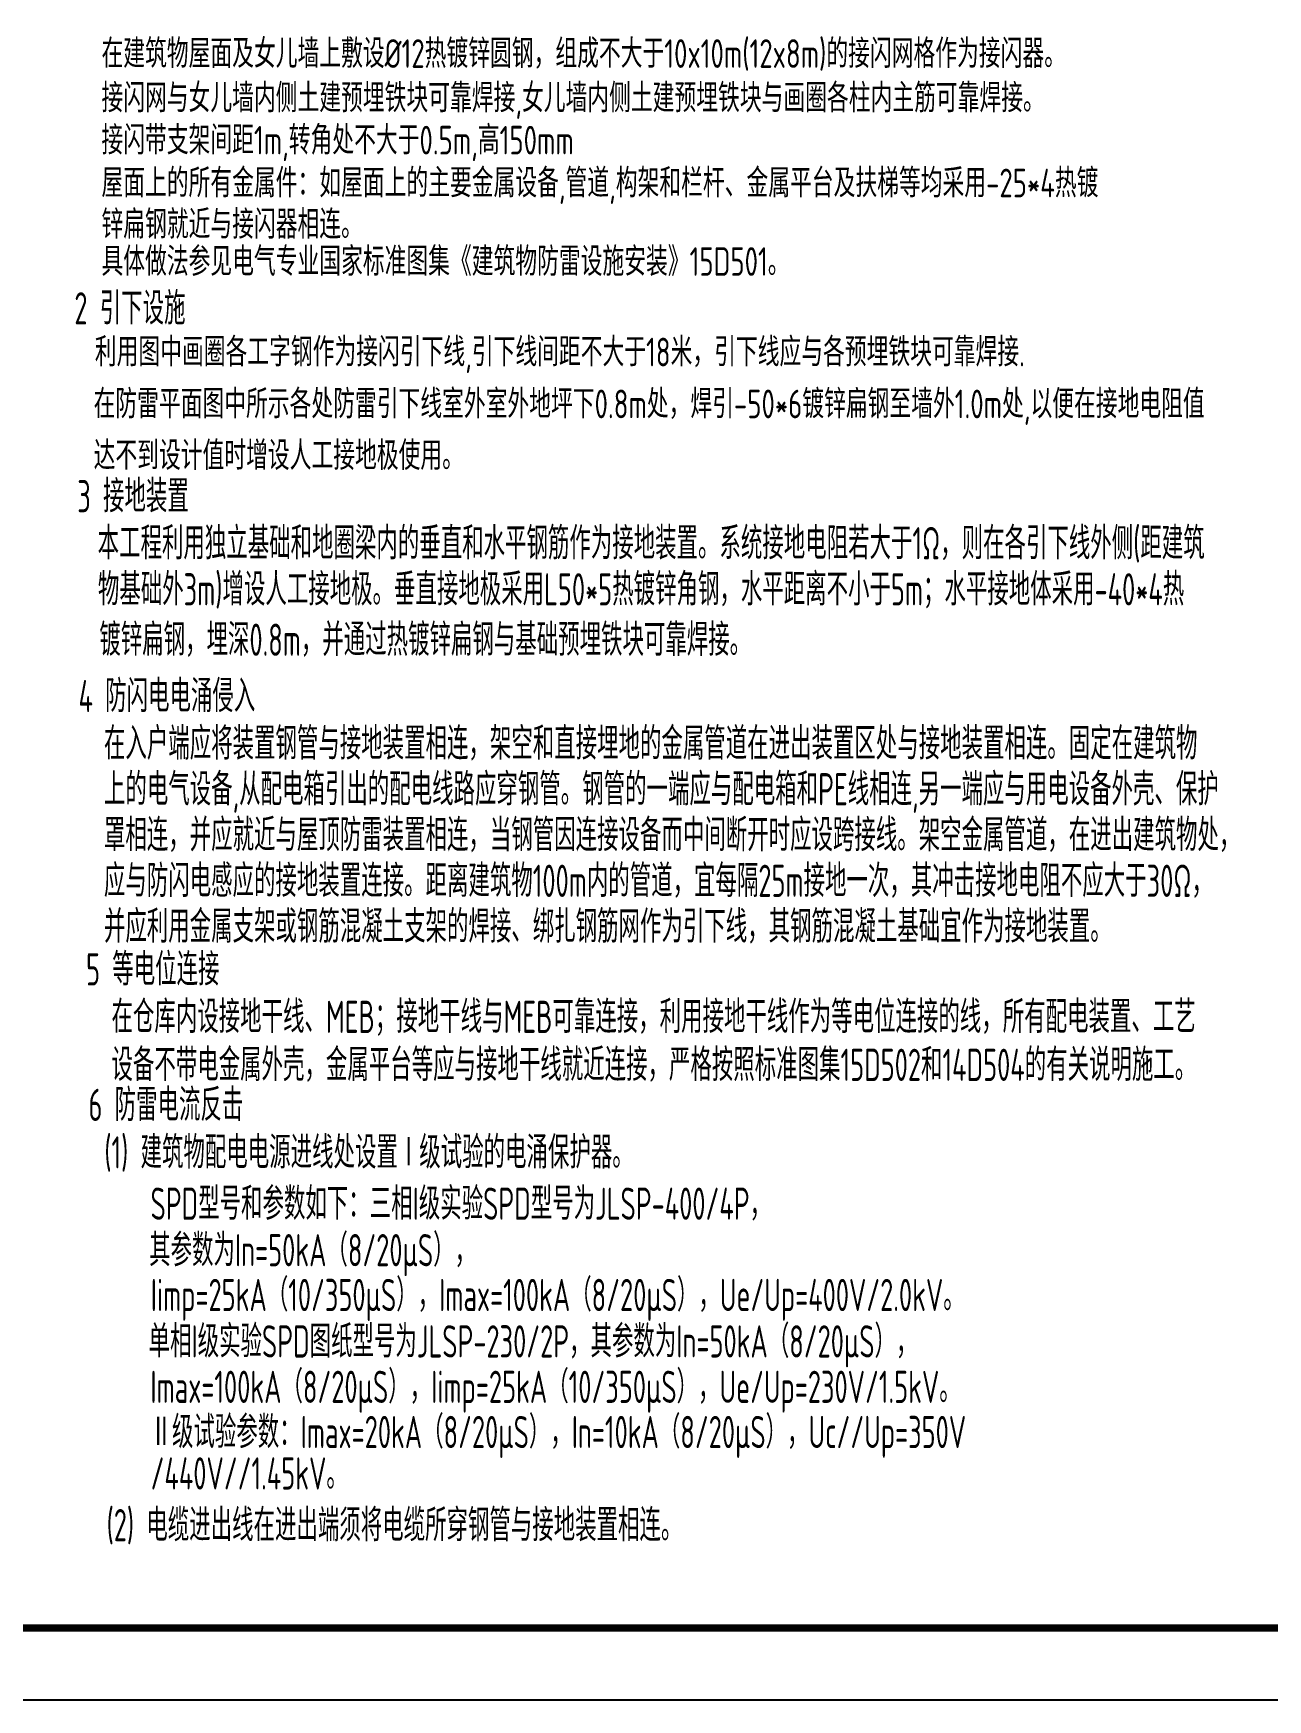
# Model space of a CAD drawing. Extents: x 1234595 to 2088511, y -80443 to 75292.
# Drawn here: x 1300030 to 1317257, y 14580 to 37848 of the extents above; entities that cross this region are included whole.
import ezdxf

# ---------------------------------------------------------------- set-up
doc = ezdxf.new("R2010")
doc.units = 0
doc.header["$LTSCALE"] = 1000
doc.header["$MEASUREMENT"] = 0
doc.layers.add('PUB_TITLE', color=4, linetype='CONTINUOUS')
doc.layers.add('电气', color=3, linetype='CONTINUOUS')
doc.styles.add('SCEI', font='sceie.shx', dxfattribs={"width": 0.75, "bigfont": 'sceic.shx'})
doc.styles.add('sceie', font='sceie.shx', dxfattribs={"width": 0.7, "bigfont": 'sceic.shx'})

msp = doc.modelspace()

# ---------------------------------------------------------------- linework, layer by layer
at = {"layer": 'PUB_TITLE'}
msp.add_lwpolyline([(1277258.5, 14579.7), (1336658.5, 14579.7), (1336658.5, 56579.7), (1277258.5, 56579.7)], close=True, dxfattribs=at)
at = {"layer": 'PUB_TITLE', "const_width": 100}
msp.add_lwpolyline([(1279758.5, 15579.7), (1335658.5, 15579.7), (1335658.5, 55579.7), (1279758.5, 55579.7)], close=True, dxfattribs=at)

# ---------------------------------------------------------------- texts
at = {"layer": '电气'}
for s, height, style, width, p in [('在建筑物屋面及女儿墙上敷设%%C12热镀锌圆钢，组成不大于10x10m(12x8m)的接闪网格作为接闪器。', 400, 'SCEI', 0.8, (1300981.3, 37365)), ('接闪网与女儿墙内侧土建预埋铁块可靠焊接,女儿墙内侧土建预埋铁块与画圈各柱内主筋可靠焊接。', 400, 'SCEI', 0.8, (1300981.3, 36745)), ('接闪带支架间距1m,转角处不大于0.5m,高150mm', 400, 'SCEI', 0.8, (1300981.3, 36155.9)), ('屋面上的所有金属件：如屋面上的主要金属设备,管道,构架和栏杆、金属平台及扶梯等均采用-25*4热镀', 400, 'SCEI', 0.8, (1300981.3, 35557.7)), ('锌扁钢就近与接闪器相连。', 400, 'SCEI', 0.8, (1300981.3, 34979.2)), ('具体做法参见电气专业国家标准图集《建筑物防雷设施安装》15D501。', 400, 'SCEI', 0.8, (1300981.3, 34461.4)), ('2 引下设施', 450, 'sceie', 0.7, (1300602.8, 33782.5)), ('利用图中画圈各工字钢作为接闪引下线,引下线间距不大于18米，引下线应与各预埋铁块可靠焊接.', 400, 'SCEI', 0.8, (1300888.9, 33197)), ('在防雷平面图中所示各处防雷引下线室外室外地坪下0.8m处，焊引-50*6镀锌扁钢至墙外1.0m处,以便在接地电阻值', 400, 'SCEI', 0.8, (1300871.1, 32472.4)), ('达不到设计值时增设人工接地极使用。', 400, 'SCEI', 0.8, (1300872, 31751.8)), ('3 接地装置', 450, 'sceie', 0.7, (1300643.5, 31159)), ('本工程利用独立基础和地圈梁内的垂直和水平钢筋作为接地装置。系统接地电阻若大于1Ω，则在各引下线外侧(距建筑', 450, 'sceie', 0.7, (1300927.9, 30502.6)), ('物基础外3m)增设人工接地极。垂直接地极采用L50*5热镀锌角钢，水平距离不小于5m；水平接地体采用-40*4热', 450, 'sceie', 0.7, (1300931.7, 29858.8)), ('镀锌扁钢，埋深0.8m，并通过热镀锌扁钢与基础预埋铁块可靠焊接。', 450, 'sceie', 0.7, (1300951.5, 29155)), ('4 防闪电电涌侵入', 450, 'sceie', 0.7, (1300660.7, 28369.4)), ('在入户端应将装置钢管与接地装置相连，架空和直接埋地的金属管道在进出装置区处与接地装置相连。固定在建筑物', 450, 'sceie', 0.7, (1301015.8, 27706)), ('上的电气设备,从配电箱引出的配电线路应穿钢管。钢管的一端应与配电箱和PE线相连,另一端应与用电设备外壳、保护', 450, 'sceie', 0.7, (1301015.8, 27066.9)), ('罩相连，并应就近与屋顶防雷装置相连，当钢管因连接设备而中间断开时应设跨接线。架空金属管道，在进出建筑物处，', 450, 'sceie', 0.7, (1301015.8, 26427.9)), ('应与防闪电感应的接地装置连接。距离建筑物100m内的管道，宜每隔25m接地一次，其冲击接地电阻不应大于30Ω，', 450, 'sceie', 0.7, (1301015.8, 25788.8)), ('并应利用金属支架或钢筋混凝土支架的焊接、绑扎钢筋网作为引下线，其钢筋混凝土基础宜作为接地装置。', 450, 'sceie', 0.7, (1301015.8, 25149.7)), ('5 等电位连接', 450, 'sceie', 0.7, (1300766, 24552.5)), ('在仓库内设接地干线、MEB；接地干线与MEB可靠连接，利用接地干线作为等电位连接的线，所有配电装置、工艺', 450, 'sceie', 0.7, (1301121.2, 23889.2)), ('设备不带电金属外壳，金属平台等应与接地干线就近连接，严格按照标准图集15D502和14D504的有关说明施工。', 450, 'sceie', 0.7, (1301121.2, 23219.2)), ('6 防雷电流反击', 450, 'sceie', 0.7, (1300800.2, 22660.3)), ('(1) 建筑物配电电源进线处设置Ⅰ级试验的电涌保护器。', 450, 'sceie', 0.7, (1301021.3, 21996.4)), ('SPD型号和参数如下：三相I级实验SPD型号为JLSP-400/4P，', 450, 'sceie', 0.7, (1301666.8, 21280.3)), ('其参数为In=50kA（8/20μS），', 450, 'sceie', 0.7, (1301647, 20631.4)), ('Iimp=25kA（10/350μS），Imax=100kA（8/20μS），Ue/Up=400V/2.0kV。', 450, 'sceie', 0.7, (1301668.8, 20005.5)), ('单相I级实验SPD图纸型号为JLSP-230/2P，其参数为In=50kA（8/20μS），', 450, 'sceie', 0.7, (1301638.9, 19357.6)), ('Imax=100kA（8/20μS），Iimp=25kA（10/350μS），Ue/Up=230V/1.5kV。', 450, 'sceie', 0.7, (1301664, 18723)), ('Ⅱ级试验参数：Imax=20kA（8/20μS），In=10kA（8/20μS），Uc//Up=350V', 450, 'sceie', 0.7, (1301666.7, 18092.1)), ('/440V//1.45kV。', 450, 'sceie', 0.7, (1301666.7, 17513.6)), ('(2) 电缆进出线在进出端须将电缆所穿钢管与接地装置相连。', 450, 'sceie', 0.7, (1301052.9, 16792.1))]:
    msp.add_text(s, height=height, dxfattribs=dict(at, style=style, width=width)).set_placement(p)

doc.saveas('drawing.dxf')
